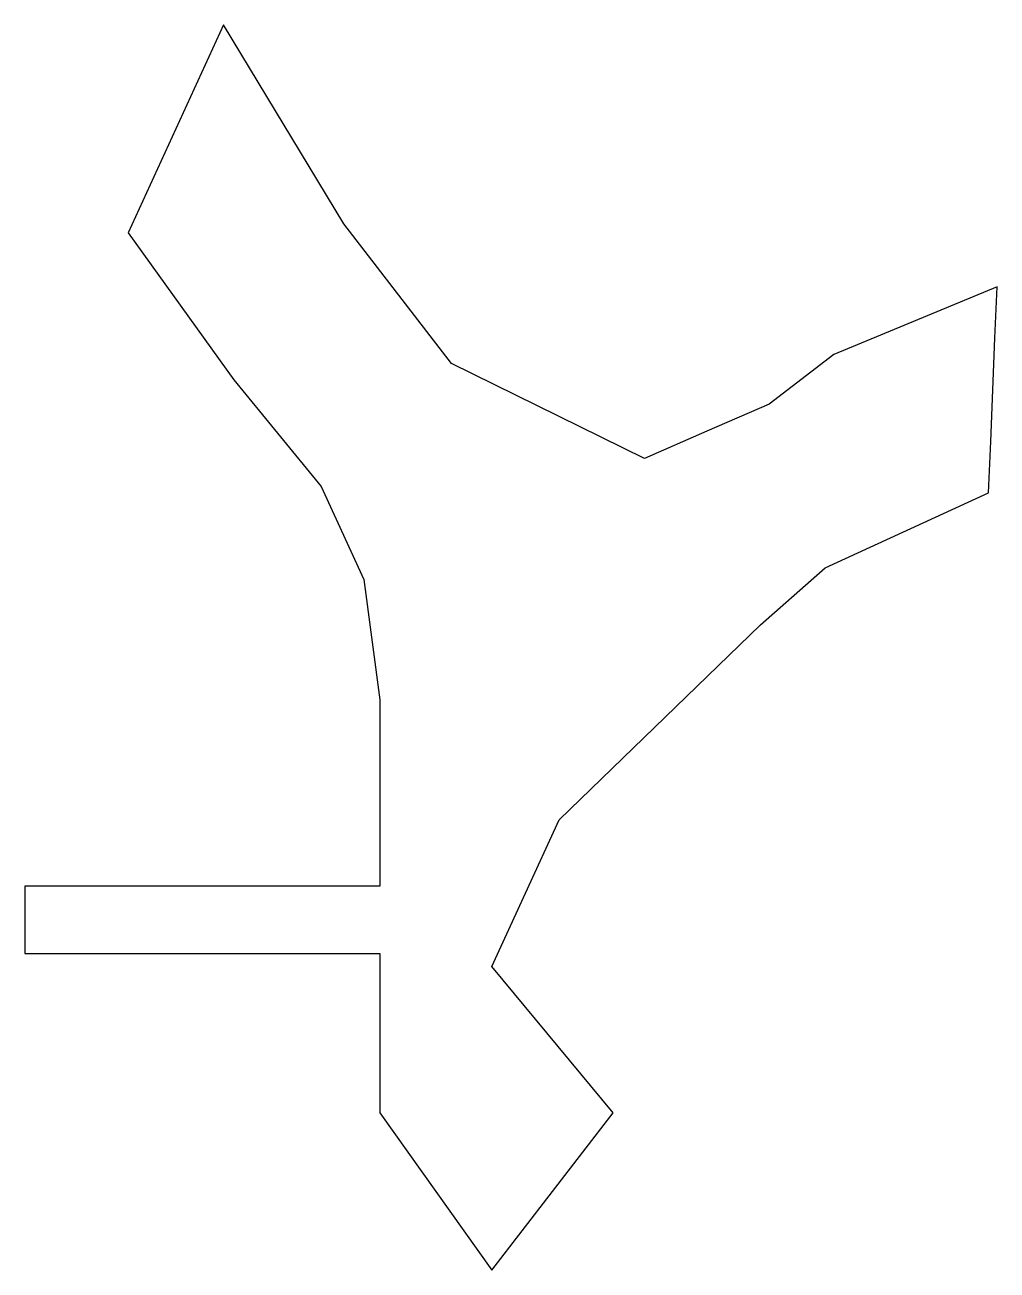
# Model space of a CAD drawing. Extents: x -88 to 87, y -107 to 117.
import ezdxf

# ---------------------------------------------------------------- set-up
doc = ezdxf.new("R2010")
doc.units = 0

msp = doc.modelspace()

# ---------------------------------------------------------------- linework, layer by layer
at = {"layer": 'Layer 1', "color": 4}
for p, q in [((-52.252527, 116.731326), (-69.338472, 79.421785)), ((-30.63875, 81.035744), (-52.252527, 116.731326)), ((-11.288889, 55.935605), (-30.63875, 81.035744)), ((-69.338472, 79.421785), (-50.394306, 53.016369)), ((86.681279, 69.726696), (57.352847, 57.576021)), ((86.302043, 60.466279), (86.681279, 69.726696)), ((85.922807, 51.205862), (86.302043, 60.466279)), ((23.380347, 38.887619), (-11.288889, 55.935605)), ((57.352847, 57.576021), (45.764097, 48.659563)), ((-50.394306, 53.016369), (-34.669236, 33.869355)), ((85.543571, 41.945446), (85.922807, 51.205862)), ((45.764097, 48.659563), (34.572222, 43.773591)), ((34.572222, 43.773591), (23.380347, 38.887619)), ((85.164335, 32.693848), (85.543571, 41.945446)), ((-34.669236, 33.869355), (-27.005139, 17.138869)), ((55.809444, 19.229077), (85.164335, 32.693848)), ((44.194236, 8.998516), (55.809444, 19.229077)), ((-27.005139, 17.138869), (-24.182917, -4.433484)), ((8.060972, -25.988206), (44.194236, 8.998516)), ((-24.182917, -4.433484), (-24.182917, -37.894456)), ((-4.030486, -52.296623), (8.060972, -25.988206)), ((-24.182917, -37.894456), (-87.894583, -37.894456)), ((-87.894583, -37.894456), (-87.894583, -49.994734)), ((-87.894583, -49.994734), (-24.182917, -49.994734)), ((-24.182917, -49.994734), (-24.182917, -78.613845)), ((17.735903, -78.613845), (-4.030486, -52.296623)), ((-24.182917, -78.613845), (-4.030486, -106.834798)), ((-4.030486, -106.834798), (17.735903, -78.613845))]:
    msp.add_line(p, q, dxfattribs=at)

doc.saveas('drawing.dxf')
